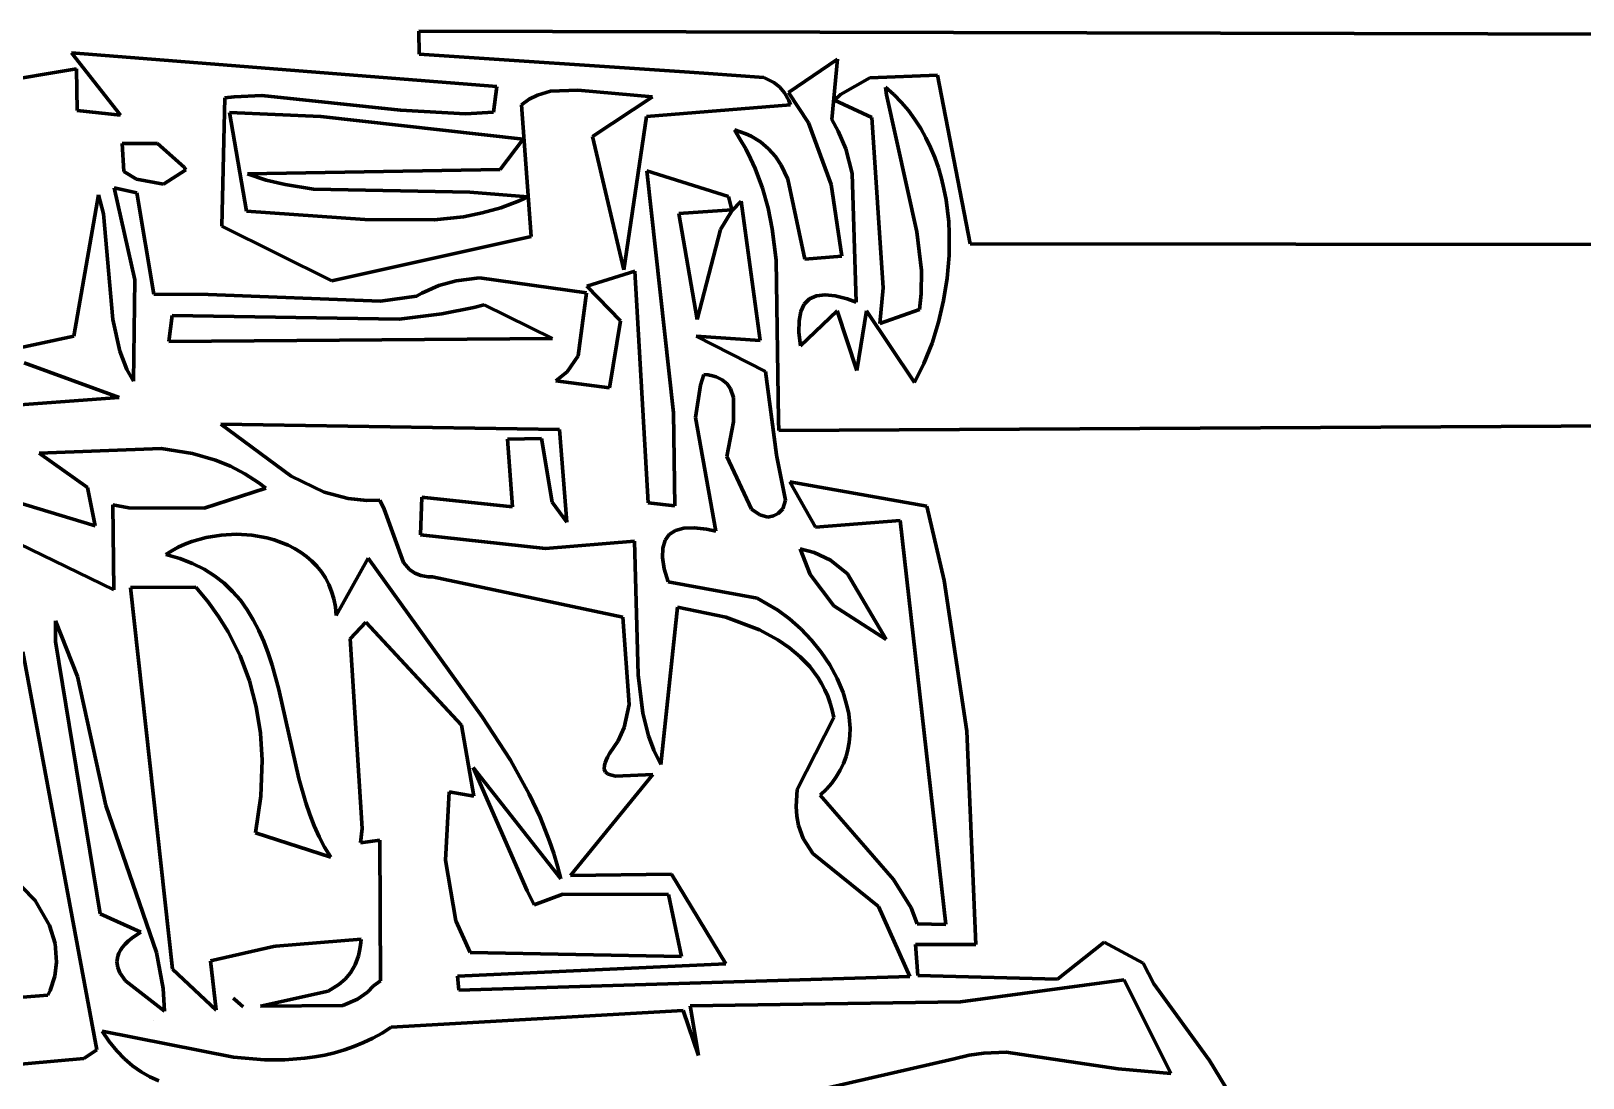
# Model space of a CAD drawing. Header units: millimetres. Extents: x 0 to 10.2, y 0 to 7.
# Drawn here: x 1.367 to 2.41, y 3.095 to 3.798 of the extents above; entities that cross this region are included whole.
import ezdxf

# ---------------------------------------------------------------- set-up
doc = ezdxf.new("R2010")
doc.units = ezdxf.units.MM
doc.layers.add('color#030303ff', color=7, linetype='CONTINUOUS', lineweight=100)
doc.layers.add('color#ffffffff', color=7, linetype='CONTINUOUS', lineweight=100)

msp = doc.modelspace()

# ---------------------------------------------------------------- linework, layer by layer
at = {"layer": 'color#030303ff'}
for p, q in [((2.5418, 3.7962), (1.6278, 3.7985)), ((1.6278, 3.7985), (1.628, 3.7829)), ((1.68, 3.7613), (1.3944, 3.7839)), ((1.3944, 3.7839), (1.4273, 3.7419)), ((1.628, 3.7829), (1.8095, 3.7709)), ((1.876, 3.7573), (1.909, 3.7796)), ((1.909, 3.7796), (1.9052, 3.739)), ((1.3978, 3.7731), (1.2926, 3.7557)), ((1.3982, 3.7452), (1.3978, 3.7731)), ((1.8095, 3.7709), (1.8223, 3.7699)), ((1.8223, 3.7699), (1.8594, 3.7672)), ((1.8594, 3.7672), (1.8661, 3.764)), ((1.9109, 3.7558), (1.9307, 3.7671)), ((1.9307, 3.7671), (1.9761, 3.7688)), ((1.9761, 3.7688), (1.9981, 3.6556)), ((1.4954, 3.6675), (1.4973, 3.7537)), ((1.4973, 3.7537), (1.5036, 3.7543)), ((1.5036, 3.7543), (1.5223, 3.7551)), ((1.5223, 3.7551), (1.6154, 3.7453)), ((1.6778, 3.744), (1.68, 3.7613)), ((1.7074, 3.7555), (1.7018, 3.7527)), ((1.7161, 3.7581), (1.7074, 3.7555)), ((1.7345, 3.7588), (1.7161, 3.7581)), ((1.7848, 3.7543), (1.7345, 3.7588)), ((1.7443, 3.7276), (1.7848, 3.7543)), ((1.8661, 3.764), (1.87, 3.7609)), ((1.87, 3.7609), (1.8734, 3.7569)), ((1.8734, 3.7569), (1.8763, 3.7519)), ((1.8896, 3.7369), (1.876, 3.7573)), ((1.9069, 3.7521), (1.9109, 3.7558)), ((1.9468, 3.7558), (1.9413, 3.7608)), ((1.9413, 3.7608), (1.9418, 3.7556)), ((1.9418, 3.7556), (1.9624, 3.6635)), ((1.9519, 3.7505), (1.9468, 3.7558)), ((1.4273, 3.7419), (1.3982, 3.7452)), ((1.5004, 3.7438), (1.5119, 3.6774)), ((1.5618, 3.741), (1.5004, 3.7438)), ((1.6154, 3.7453), (1.659, 3.7428)), ((1.659, 3.7428), (1.6778, 3.744)), ((1.7018, 3.7527), (1.6966, 3.7489)), ((1.6966, 3.7489), (1.7032, 3.6605)), ((1.8775, 3.7489), (1.7807, 3.741)), ((1.8763, 3.7519), (1.8775, 3.7489)), ((1.9321, 3.7404), (1.9069, 3.7521)), ((1.9566, 3.745), (1.9519, 3.7505)), ((1.961, 3.7391), (1.9566, 3.745)), ((1.6978, 3.7258), (1.5618, 3.741)), ((1.7807, 3.741), (1.7655, 3.638)), ((1.9048, 3.6954), (1.8896, 3.7369)), ((1.9052, 3.739), (1.9095, 3.7313)), ((1.9396, 3.626), (1.9321, 3.7404)), ((1.9649, 3.733), (1.961, 3.7391)), ((1.9684, 3.7267), (1.9649, 3.733)), ((1.4283, 3.723), (1.4521, 3.7229)), ((1.4296, 3.7042), (1.4283, 3.723)), ((1.4521, 3.7229), (1.4701, 3.707)), ((1.6824, 3.7054), (1.6978, 3.7258)), ((1.7655, 3.638), (1.7443, 3.7276)), ((1.8437, 3.7257), (1.8397, 3.732)), ((1.8397, 3.732), (1.8437, 3.7308)), ((1.8437, 3.7308), (1.8475, 3.7294)), ((1.8473, 3.7193), (1.8437, 3.7257)), ((1.8475, 3.7294), (1.851, 3.7278)), ((1.851, 3.7278), (1.8573, 3.724)), ((1.8573, 3.724), (1.8627, 3.7194)), ((1.9095, 3.7313), (1.9145, 3.7193)), ((1.9715, 3.7202), (1.9684, 3.7267)), ((1.8506, 3.7128), (1.8473, 3.7193)), ((1.8536, 3.7062), (1.8506, 3.7128)), ((1.8627, 3.7194), (1.8673, 3.7142)), ((1.8673, 3.7142), (1.8711, 3.7084)), ((1.9145, 3.7193), (1.9189, 3.7028)), ((1.9743, 3.7135), (1.9715, 3.7202)), ((1.9768, 3.7066), (1.9743, 3.7135)), ((1.438, 3.699), (1.4296, 3.7042)), ((1.4711, 3.7053), (1.4561, 3.6957)), ((1.4701, 3.707), (1.4711, 3.7053)), ((1.5125, 3.7025), (1.6824, 3.7054)), ((1.5251, 3.6984), (1.5125, 3.7025)), ((1.7989, 3.542), (1.7809, 3.7046)), ((1.7809, 3.7046), (1.8357, 3.6873)), ((1.8585, 3.6929), (1.8536, 3.7062)), ((1.8711, 3.7084), (1.8757, 3.6989)), ((1.9189, 3.7028), (1.9215, 3.6164)), ((1.9788, 3.6995), (1.9768, 3.7066)), ((1.4369, 3.6313), (1.4231, 3.6932)), ((1.4231, 3.6932), (1.4383, 3.6898)), ((1.4561, 3.6957), (1.438, 3.699)), ((1.5378, 3.6953), (1.5251, 3.6984)), ((1.557, 3.6922), (1.5378, 3.6953)), ((1.6619, 3.6902), (1.557, 3.6922)), ((1.8623, 3.6794), (1.8585, 3.6929)), ((1.8757, 3.6989), (1.887, 3.6453)), ((1.9118, 3.6472), (1.9048, 3.6954)), ((1.9805, 3.6924), (1.9788, 3.6995)), ((1.9819, 3.6851), (1.9805, 3.6924)), ((1.396, 3.5936), (1.4124, 3.6884)), ((1.4124, 3.6884), (1.4158, 3.6756)), ((1.4383, 3.6898), (1.4496, 3.6218)), ((1.701, 3.6872), (1.6619, 3.6902)), ((1.6828, 3.6798), (1.695, 3.6844)), ((1.695, 3.6844), (1.701, 3.6872)), ((1.8357, 3.6873), (1.838, 3.6783)), ((1.8379, 3.6776), (1.8443, 3.6842)), ((1.8443, 3.6842), (1.8571, 3.5905)), ((1.983, 3.6777), (1.9819, 3.6851)), ((1.4158, 3.6756), (1.4221, 3.6048)), ((1.5119, 3.6774), (1.5915, 3.6718)), ((1.5915, 3.6718), (1.6381, 3.6716)), ((1.6381, 3.6716), (1.6576, 3.6737)), ((1.6576, 3.6737), (1.6703, 3.6763)), ((1.6703, 3.6763), (1.6828, 3.6798)), ((1.838, 3.6783), (1.8024, 3.676)), ((1.8024, 3.676), (1.8147, 3.6046)), ((1.8303, 3.6651), (1.8379, 3.6776)), ((1.8651, 3.6656), (1.8623, 3.6794)), ((1.9837, 3.6702), (1.983, 3.6777)), ((1.5692, 3.6306), (1.4954, 3.6675)), ((1.7032, 3.6605), (1.5692, 3.6306)), ((1.8147, 3.6046), (1.8303, 3.6651)), ((1.8678, 3.6445), (1.8651, 3.6656)), ((1.9624, 3.6635), (1.9655, 3.6377)), ((1.9841, 3.6627), (1.9837, 3.6702)), ((1.984, 3.6476), (1.9841, 3.6627)), ((1.9981, 3.6556), (2.485, 3.6551)), ((1.8693, 3.5371), (1.8678, 3.6445)), ((1.887, 3.6453), (1.9118, 3.6472)), ((1.9827, 3.6325), (1.984, 3.6476)), ((1.436, 3.5632), (1.4369, 3.6313)), ((1.6412, 3.6275), (1.6528, 3.6307)), ((1.6528, 3.6307), (1.6685, 3.6327)), ((1.6685, 3.6327), (1.7403, 3.6226)), ((1.7406, 3.6272), (1.7728, 3.6372)), ((1.7728, 3.6372), (1.7818, 3.4815)), ((1.9655, 3.6377), (1.9653, 3.622)), ((1.9803, 3.6175), (1.9827, 3.6325)), ((1.4496, 3.6218), (1.4862, 3.6216)), ((1.4862, 3.6216), (1.6019, 3.6171)), ((1.6019, 3.6171), (1.6261, 3.6204)), ((1.6261, 3.6204), (1.6298, 3.6225)), ((1.6298, 3.6225), (1.6412, 3.6275)), ((1.7403, 3.6226), (1.7348, 3.5804)), ((1.7632, 3.6039), (1.7406, 3.6272)), ((1.8902, 3.6185), (1.8867, 3.615)), ((1.8948, 3.6206), (1.8902, 3.6185)), ((1.9006, 3.6213), (1.8948, 3.6206)), ((1.9075, 3.6206), (1.9006, 3.6213)), ((1.9155, 3.6185), (1.9075, 3.6206)), ((1.9215, 3.6164), (1.9155, 3.6185)), ((1.9374, 3.6021), (1.9396, 3.626)), ((1.9653, 3.622), (1.9641, 3.6114)), ((1.6432, 3.6084), (1.6144, 3.605)), ((1.6646, 3.6127), (1.6432, 3.6084)), ((1.6717, 3.6145), (1.6646, 3.6127)), ((1.7176, 3.5919), (1.6717, 3.6145)), ((1.8844, 3.6101), (1.8832, 3.6038)), ((1.8842, 3.587), (1.9088, 3.6105)), ((1.8867, 3.615), (1.8844, 3.6101)), ((1.9088, 3.6105), (1.922, 3.5704)), ((1.922, 3.5704), (1.9285, 3.6106)), ((1.9285, 3.6106), (1.9608, 3.5623)), ((1.9641, 3.6114), (1.9374, 3.6021)), ((1.9769, 3.6029), (1.9803, 3.6175)), ((1.4221, 3.6048), (1.4267, 3.5834)), ((1.462, 3.6073), (1.4598, 3.5899)), ((1.6144, 3.605), (1.462, 3.6073)), ((1.7559, 3.5589), (1.7632, 3.6039)), ((1.8832, 3.6038), (1.8831, 3.5961)), ((1.9725, 3.5887), (1.9769, 3.6029)), ((1.3447, 3.5825), (1.396, 3.5936)), ((1.4598, 3.5899), (1.7176, 3.5919)), ((1.8571, 3.5905), (1.814, 3.5936)), ((1.814, 3.5936), (1.8607, 3.5698)), ((1.8831, 3.5961), (1.8842, 3.587)), ((1.9671, 3.5751), (1.9725, 3.5887)), ((1.4267, 3.5834), (1.4316, 3.5711)), ((1.7348, 3.5804), (1.7274, 3.5695)), ((1.4264, 3.5524), (1.3626, 3.5756)), ((1.4316, 3.5711), (1.436, 3.5632)), ((1.7274, 3.5695), (1.7197, 3.5635)), ((1.8192, 3.5678), (1.8169, 3.5606)), ((1.8222, 3.5675), (1.8192, 3.5678)), ((1.825, 3.5669), (1.8222, 3.5675)), ((1.8274, 3.5662), (1.825, 3.5669)), ((1.8316, 3.5641), (1.8274, 3.5662)), ((1.8607, 3.5698), (1.8679, 3.5138)), ((1.9608, 3.5623), (1.9671, 3.5751)), ((1.7197, 3.5635), (1.7559, 3.5589)), ((1.8169, 3.5606), (1.8136, 3.5388)), ((1.8348, 3.5614), (1.8316, 3.5641)), ((1.8371, 3.5581), (1.8348, 3.5614)), ((1.8392, 3.5522), (1.8371, 3.5581)), ((1.3259, 3.5449), (1.4264, 3.5524)), ((1.8392, 3.536), (1.8392, 3.5522)), ((1.7997, 3.4795), (1.7989, 3.542)), ((1.8136, 3.5388), (1.8273, 3.4625)), ((1.8346, 3.5126), (1.8392, 3.536)), ((1.8696, 3.5301), (1.8693, 3.5371)), ((1.4947, 3.5343), (1.5419, 3.4994)), ((1.7222, 3.5309), (1.4947, 3.5343)), ((1.6872, 3.5244), (1.7101, 3.5248)), ((1.6907, 3.4788), (1.6872, 3.5244)), ((1.7101, 3.5248), (1.7172, 3.4821)), ((1.7272, 3.4686), (1.7222, 3.5309)), ((2.5262, 3.5337), (1.8696, 3.5301)), ((1.4545, 3.518), (1.3726, 3.515)), ((1.3726, 3.515), (1.4052, 3.4918)), ((1.4757, 3.5147), (1.4545, 3.518)), ((1.4911, 3.5103), (1.4757, 3.5147)), ((1.8679, 3.5138), (1.8682, 3.5125)), ((1.5011, 3.5062), (1.4911, 3.5103)), ((1.5108, 3.5011), (1.5011, 3.5062)), ((1.8511, 3.4772), (1.8346, 3.5126)), ((1.8682, 3.5125), (1.874, 3.4833)), ((1.4103, 3.4662), (1.3196, 3.4934)), ((1.5202, 3.4949), (1.5108, 3.5011)), ((1.5248, 3.4913), (1.5202, 3.4949)), ((1.5419, 3.4994), (1.5642, 3.4887)), ((1.8943, 3.4652), (1.877, 3.4957)), ((1.877, 3.4957), (1.9689, 3.4793)), ((1.4052, 3.4918), (1.4103, 3.4662)), ((1.4834, 3.478), (1.5248, 3.4913)), ((1.5642, 3.4887), (1.5802, 3.4845)), ((1.5802, 3.4845), (1.5928, 3.4832)), ((1.5928, 3.4832), (1.6016, 3.4834)), ((1.6016, 3.4834), (1.6045, 3.4773)), ((1.6289, 3.4601), (1.6298, 3.4853)), ((1.6298, 3.4853), (1.6315, 3.4851)), ((1.6315, 3.4851), (1.6907, 3.4788)), ((1.874, 3.4833), (1.8722, 3.4776)), ((1.4227, 3.4231), (1.422, 3.4803)), ((1.422, 3.4803), (1.4328, 3.4781)), ((1.4328, 3.4781), (1.4834, 3.478)), ((1.6045, 3.4773), (1.6173, 3.4415)), ((1.7172, 3.4821), (1.7272, 3.4686)), ((1.7818, 3.4815), (1.7997, 3.4795)), ((1.8567, 3.4734), (1.8511, 3.4772)), ((1.8621, 3.4719), (1.8567, 3.4734)), ((1.866, 3.4728), (1.8621, 3.4719)), ((1.8691, 3.4744), (1.866, 3.4728)), ((1.8722, 3.4776), (1.8691, 3.4744)), ((1.9689, 3.4793), (1.9806, 3.4294)), ((1.8002, 3.463), (1.796, 3.4603)), ((1.8058, 3.4645), (1.8002, 3.463)), ((1.8127, 3.4648), (1.8058, 3.4645)), ((1.821, 3.4638), (1.8127, 3.4648)), ((1.8273, 3.4625), (1.821, 3.4638)), ((1.951, 3.4696), (1.8943, 3.4652)), ((1.9817, 3.1982), (1.951, 3.4696)), ((1.3588, 3.4542), (1.4227, 3.4231)), ((1.4661, 3.4517), (1.4618, 3.4494)), ((1.4705, 3.4537), (1.4661, 3.4517)), ((1.4752, 3.4555), (1.4705, 3.4537)), ((1.4849, 3.4582), (1.4752, 3.4555)), ((1.495, 3.4599), (1.4849, 3.4582)), ((1.5053, 3.4604), (1.495, 3.4599)), ((1.5155, 3.4598), (1.5053, 3.4604)), ((1.5256, 3.458), (1.5155, 3.4598)), ((1.5305, 3.4567), (1.5256, 3.458)), ((1.5352, 3.455), (1.5305, 3.4567)), ((1.5398, 3.4531), (1.5352, 3.455)), ((1.5442, 3.4509), (1.5398, 3.4531)), ((1.7129, 3.4509), (1.6289, 3.4601)), ((1.7725, 3.4557), (1.7129, 3.4509)), ((1.775, 3.3661), (1.7725, 3.4557)), ((1.7931, 3.4564), (1.7916, 3.4512)), ((1.796, 3.4603), (1.7931, 3.4564)), ((1.4618, 3.4494), (1.4578, 3.4468)), ((1.4578, 3.4468), (1.4672, 3.4442)), ((1.4672, 3.4442), (1.4757, 3.4409)), ((1.4757, 3.4409), (1.4835, 3.437)), ((1.5483, 3.4484), (1.5442, 3.4509)), ((1.5522, 3.4455), (1.5483, 3.4484)), ((1.5559, 3.4424), (1.5522, 3.4455)), ((1.5592, 3.439), (1.5559, 3.4424)), ((1.5937, 3.4443), (1.5722, 3.4059)), ((1.6702, 3.3378), (1.5937, 3.4443)), ((1.6173, 3.4415), (1.6215, 3.4367)), ((1.7916, 3.4512), (1.7914, 3.4448)), ((1.7914, 3.4448), (1.7926, 3.4372)), ((1.884, 3.4506), (1.8934, 3.4483)), ((1.8906, 3.4335), (1.884, 3.4506)), ((1.8934, 3.4483), (1.9043, 3.4431)), ((1.9043, 3.4431), (1.9157, 3.4339)), ((1.4835, 3.437), (1.4905, 3.4325)), ((1.4905, 3.4325), (1.4969, 3.4275)), ((1.5623, 3.4352), (1.5592, 3.439)), ((1.5649, 3.4311), (1.5623, 3.4352)), ((1.5672, 3.4267), (1.5649, 3.4311)), ((1.6215, 3.4367), (1.625, 3.4343)), ((1.625, 3.4343), (1.6291, 3.4327)), ((1.6291, 3.4327), (1.634, 3.4319)), ((1.634, 3.4319), (1.6368, 3.4319)), ((1.6368, 3.4319), (1.7647, 3.4047)), ((1.7926, 3.4372), (1.7952, 3.4284)), ((1.9065, 3.4123), (1.8906, 3.4335)), ((1.9157, 3.4339), (1.9416, 3.3898)), ((1.4779, 3.425), (1.434, 3.4246)), ((1.434, 3.4246), (1.4621, 3.1682)), ((1.486, 3.4153), (1.4779, 3.425)), ((1.4969, 3.4275), (1.5026, 3.422)), ((1.5026, 3.422), (1.5078, 3.4161)), ((1.5691, 3.422), (1.5672, 3.4267)), ((1.5706, 3.417), (1.5691, 3.422)), ((1.7952, 3.4284), (1.855, 3.4175)), ((1.9806, 3.4294), (1.9959, 3.3281)), ((1.4932, 3.4053), (1.486, 3.4153)), ((1.5078, 3.4161), (1.5124, 3.4096)), ((1.5124, 3.4096), (1.5165, 3.4029)), ((1.5716, 3.4116), (1.5706, 3.417)), ((1.5722, 3.4059), (1.5716, 3.4116)), ((1.8014, 3.4115), (1.7903, 3.3058)), ((1.8339, 3.4048), (1.8014, 3.4115)), ((1.855, 3.4175), (1.8688, 3.4094)), ((1.9416, 3.3898), (1.9065, 3.4123)), ((1.3836, 3.4022), (1.3837, 3.3884)), ((1.3983, 3.365), (1.3836, 3.4022)), ((1.4996, 3.3949), (1.4932, 3.4053)), ((1.5165, 3.4029), (1.5202, 3.3957)), ((1.5816, 3.3901), (1.592, 3.4015)), ((1.592, 3.4015), (1.6563, 3.3322)), ((1.7647, 3.4047), (1.769, 3.3461)), ((1.8565, 3.3963), (1.8339, 3.4048)), ((1.8688, 3.4094), (1.8767, 3.4036)), ((1.8767, 3.4036), (1.8844, 3.3969)), ((1.5077, 3.3787), (1.4996, 3.3949)), ((1.5202, 3.3957), (1.5235, 3.3883)), ((1.5897, 3.2627), (1.5816, 3.3901)), ((1.869, 3.3895), (1.8565, 3.3963)), ((1.8768, 3.3842), (1.869, 3.3895)), ((1.8844, 3.3969), (1.8915, 3.3894)), ((1.8915, 3.3894), (1.898, 3.3813)), ((1.4113, 3.114), (1.3616, 3.3814)), ((1.3837, 3.3884), (1.4135, 3.2054)), ((1.5139, 3.3619), (1.5077, 3.3787)), ((1.5235, 3.3883), (1.5265, 3.3805)), ((1.5265, 3.3805), (1.5291, 3.3726)), ((1.8839, 3.3782), (1.8768, 3.3842)), ((1.898, 3.3813), (1.9038, 3.3727)), ((1.5291, 3.3726), (1.5337, 3.3561)), ((1.8903, 3.3715), (1.8839, 3.3782)), ((1.8959, 3.3641), (1.8903, 3.3715)), ((1.9038, 3.3727), (1.9088, 3.3636)), ((1.4173, 3.2782), (1.3983, 3.365)), ((1.5184, 3.3446), (1.5139, 3.3619)), ((1.7781, 3.3402), (1.775, 3.3661)), ((1.8983, 3.3601), (1.8959, 3.3641)), ((1.9005, 3.3559), (1.8983, 3.3601)), ((1.9088, 3.3636), (1.9127, 3.3542)), ((1.5337, 3.3561), (1.5471, 3.2964)), ((1.9024, 3.3516), (1.9005, 3.3559)), ((1.9041, 3.347), (1.9024, 3.3516)), ((1.9055, 3.3423), (1.9041, 3.347)), ((1.9127, 3.3542), (1.9155, 3.3446)), ((1.5213, 3.3269), (1.5184, 3.3446)), ((1.6893, 3.3086), (1.6702, 3.3378)), ((1.769, 3.3461), (1.7656, 3.3306)), ((1.782, 3.3251), (1.7781, 3.3402)), ((1.8818, 3.2889), (1.9065, 3.3373)), ((1.9065, 3.3373), (1.9055, 3.3423)), ((1.9155, 3.3446), (1.9165, 3.3398)), ((1.9165, 3.3398), (1.9171, 3.335)), ((1.5224, 3.3088), (1.5213, 3.3269)), ((1.6563, 3.3322), (1.6646, 3.2844)), ((1.7656, 3.3306), (1.7616, 3.3216)), ((1.9171, 3.335), (1.9174, 3.3301)), ((1.9174, 3.3301), (1.9173, 3.3253)), ((1.9959, 3.3281), (2.002, 3.1849)), ((1.7616, 3.3216), (1.7558, 3.3131)), ((1.7857, 3.3154), (1.782, 3.3251)), ((1.9159, 3.3158), (1.9147, 3.3111)), ((1.9168, 3.3205), (1.9159, 3.3158)), ((1.9173, 3.3253), (1.9168, 3.3205)), ((1.5216, 3.2845), (1.5224, 3.3088)), ((1.7019, 3.2859), (1.6893, 3.3086)), ((1.7524, 3.3053), (1.7523, 3.3027)), ((1.7528, 3.307), (1.7524, 3.3053)), ((1.7535, 3.3088), (1.7528, 3.307)), ((1.7545, 3.3108), (1.7535, 3.3088)), ((1.7558, 3.3131), (1.7545, 3.3108)), ((1.7903, 3.3058), (1.7857, 3.3154)), ((1.913, 3.3065), (1.9108, 3.302)), ((1.9147, 3.3111), (1.913, 3.3065)), ((1.5471, 3.2964), (1.5517, 3.28)), ((1.7005, 3.2209), (1.6642, 3.3038)), ((1.6642, 3.3038), (1.723, 3.229)), ((1.785, 3.2991), (1.7296, 3.2312)), ((1.7523, 3.3027), (1.7532, 3.3007)), ((1.7532, 3.3007), (1.7548, 3.2993)), ((1.7548, 3.2993), (1.7598, 3.298)), ((1.7598, 3.298), (1.785, 3.2991)), ((1.9082, 3.2976), (1.9051, 3.2933)), ((1.9108, 3.302), (1.9082, 3.2976)), ((1.518, 3.2599), (1.5216, 3.2845)), ((1.648, 3.2874), (1.6457, 3.2416)), ((1.6646, 3.2844), (1.648, 3.2874)), ((1.7093, 3.2703), (1.7019, 3.2859)), ((1.8813, 3.2776), (1.8818, 3.2889)), ((1.9015, 3.2892), (1.8974, 3.2852)), ((1.8974, 3.2852), (1.9467, 3.2285)), ((1.9051, 3.2933), (1.9015, 3.2892)), ((1.4515, 3.1796), (1.4173, 3.2782)), ((1.5517, 3.28), (1.5544, 3.2721)), ((1.8816, 3.271), (1.8813, 3.2776)), ((1.5544, 3.2721), (1.5573, 3.2645)), ((1.5573, 3.2645), (1.5607, 3.2572)), ((1.7156, 3.2542), (1.7093, 3.2703)), ((1.8828, 3.2647), (1.8816, 3.271)), ((1.886, 3.2561), (1.8828, 3.2647)), ((1.5685, 3.2435), (1.518, 3.2599)), ((1.5607, 3.2572), (1.5644, 3.2502)), ((1.5885, 3.2532), (1.5897, 3.2627)), ((1.6014, 3.255), (1.5885, 3.2532)), ((1.602, 3.1605), (1.6014, 3.255)), ((1.7184, 3.2459), (1.7156, 3.2542)), ((1.8925, 3.2459), (1.886, 3.2561)), ((1.5644, 3.2502), (1.5685, 3.2435)), ((1.7208, 3.2375), (1.7184, 3.2459)), ((1.9365, 3.2105), (1.8925, 3.2459)), ((1.3517, 3.233), (1.37, 3.2145)), ((1.6457, 3.2416), (1.6526, 3.2008)), ((1.723, 3.229), (1.7208, 3.2375)), ((1.7296, 3.2312), (1.7974, 3.232)), ((1.7974, 3.232), (1.8339, 3.1719)), ((1.9467, 3.2285), (1.9584, 3.2095)), ((1.37, 3.2145), (1.3796, 3.1976)), ((1.7053, 3.2116), (1.7005, 3.2209)), ((1.7244, 3.2186), (1.7053, 3.2116)), ((1.7954, 3.2184), (1.7244, 3.2186)), ((1.8042, 3.1767), (1.7954, 3.2184)), ((1.4135, 3.2054), (1.4409, 3.1932)), ((1.9575, 3.1634), (1.9365, 3.2105)), ((1.9584, 3.2095), (1.9626, 3.1987)), ((1.3796, 3.1976), (1.3833, 3.1855)), ((1.4377, 3.1911), (1.4348, 3.1891)), ((1.4409, 3.1932), (1.4377, 3.1911)), ((1.6526, 3.2008), (1.6621, 3.1795)), ((1.9626, 3.1987), (1.9817, 3.1982)), ((1.3833, 3.1855), (1.3843, 3.173)), ((1.4272, 3.181), (1.4261, 3.179)), ((1.4286, 3.183), (1.4272, 3.181)), ((1.4303, 3.185), (1.4286, 3.183)), ((1.4324, 3.187), (1.4303, 3.185)), ((1.4348, 3.1891), (1.4324, 3.187)), ((1.4878, 3.1739), (1.53, 3.1836)), ((1.53, 3.1836), (1.5316, 3.1838)), ((1.5316, 3.1838), (1.5889, 3.1884)), ((1.5879, 3.1807), (1.5871, 3.1773)), ((1.5885, 3.1844), (1.5879, 3.1807)), ((1.5889, 3.1884), (1.5885, 3.1844)), ((2.002, 3.1849), (1.9613, 3.1848)), ((1.9613, 3.1848), (1.9629, 3.164)), ((2.0568, 3.1615), (2.0881, 3.1864)), ((2.0881, 3.1864), (2.1143, 3.1723)), ((1.3843, 3.173), (1.3831, 3.1635)), ((1.4254, 3.1771), (1.4248, 3.1733)), ((1.4248, 3.1733), (1.4254, 3.1695)), ((1.4261, 3.179), (1.4254, 3.1771)), ((1.456, 3.1552), (1.4515, 3.1796)), ((1.4915, 3.1408), (1.4878, 3.1739)), ((1.5849, 3.1712), (1.5819, 3.1659)), ((1.5871, 3.1773), (1.5849, 3.1712)), ((1.8339, 3.1719), (1.6537, 3.1637)), ((1.6621, 3.1795), (1.8042, 3.1767)), ((2.1143, 3.1723), (2.1216, 3.1584)), ((1.3831, 3.1635), (1.38, 3.154)), ((1.4254, 3.1695), (1.4268, 3.1658)), ((1.4268, 3.1658), (1.4306, 3.1604)), ((1.4306, 3.1604), (1.4569, 3.14)), ((1.4621, 3.1682), (1.4915, 3.1408)), ((1.5782, 3.1616), (1.574, 3.1579)), ((1.5819, 3.1659), (1.5782, 3.1616)), ((1.5973, 3.1571), (1.602, 3.1605)), ((1.6537, 3.1637), (1.6545, 3.1541)), ((1.6545, 3.1541), (1.9575, 3.1634)), ((1.9629, 3.164), (2.0568, 3.1615)), ((2.1017, 3.1611), (1.9916, 3.1463)), ((2.1329, 3.0983), (2.1017, 3.1611)), ((1.3785, 3.1509), (1.2201, 3.1381)), ((1.38, 3.154), (1.3785, 3.1509)), ((1.4569, 3.14), (1.456, 3.1552)), ((1.5667, 3.1536), (1.5214, 3.1435)), ((1.574, 3.1579), (1.5667, 3.1536)), ((1.5865, 3.1481), (1.5932, 3.1529)), ((1.5932, 3.1529), (1.5973, 3.1571)), ((2.1216, 3.1584), (2.1589, 3.1069)), ((1.5029, 3.1488), (1.5038, 3.1481)), ((1.5096, 3.1431), (1.5029, 3.1488)), ((1.5038, 3.1481), (1.5096, 3.1431)), ((1.5214, 3.1435), (1.5766, 3.144)), ((1.5766, 3.144), (1.5865, 3.1481)), ((1.8052, 3.1406), (1.6091, 3.1293)), ((1.8155, 3.1104), (1.8052, 3.1406)), ((1.9916, 3.1463), (1.8099, 3.1436)), ((1.8099, 3.1436), (1.8155, 3.1104)), ((1.4495, 3.1338), (1.4495, 3.1338)), ((1.6091, 3.1293), (1.603, 3.1254)), ((1.5032, 3.1091), (1.415, 3.1267)), ((1.415, 3.1267), (1.4197, 3.1197)), ((1.4197, 3.1197), (1.4247, 3.1135)), ((1.5905, 3.119), (1.5841, 3.1163)), ((1.5968, 3.122), (1.5905, 3.119)), ((1.603, 3.1254), (1.5968, 3.122)), ((1.3451, 3.1032), (1.4026, 3.1082)), ((1.4026, 3.1082), (1.4113, 3.114)), ((1.4247, 3.1135), (1.4299, 3.1081)), ((1.4299, 3.1081), (1.4354, 3.1034)), ((1.5239, 3.1075), (1.5032, 3.1091)), ((1.5376, 3.1075), (1.5239, 3.1075)), ((1.5512, 3.1085), (1.5376, 3.1075)), ((1.5579, 3.1094), (1.5512, 3.1085)), ((1.5645, 3.1106), (1.5579, 3.1094)), ((1.5711, 3.1122), (1.5645, 3.1106)), ((1.5777, 3.1141), (1.5711, 3.1122)), ((1.5841, 3.1163), (1.5777, 3.1141)), ((1.8449, 3.0754), (1.9873, 3.1081)), ((1.9873, 3.1081), (1.9974, 3.1105)), ((1.9974, 3.1105), (2.0074, 3.1119)), ((2.0074, 3.1119), (2.0224, 3.1125)), ((2.0224, 3.1125), (2.0976, 3.1014)), ((1.4354, 3.1034), (1.4411, 3.0994)), ((1.4411, 3.0994), (1.447, 3.096)), ((2.0976, 3.1014), (2.1329, 3.0983)), ((2.1589, 3.1069), (2.1697, 3.0893)), ((1.447, 3.096), (1.4531, 3.0933))]:
    msp.add_line(p, q, dxfattribs=at)
at = {"layer": 'color#ffffffff'}
for p, q in [((1.628, 3.7829), (1.6278, 3.7985)), ((1.6278, 3.7985), (2.5418, 3.7962)), ((1.4273, 3.7419), (1.3944, 3.7839)), ((1.3944, 3.7839), (1.68, 3.7613)), ((1.8095, 3.7709), (1.628, 3.7829)), ((1.909, 3.7796), (1.876, 3.7573)), ((1.9052, 3.739), (1.909, 3.7796)), ((1.2926, 3.7557), (1.3978, 3.7731)), ((1.3978, 3.7731), (1.3982, 3.7452)), ((1.8223, 3.7699), (1.8095, 3.7709)), ((1.8594, 3.7672), (1.8223, 3.7699)), ((1.8661, 3.764), (1.8594, 3.7672)), ((1.9307, 3.7671), (1.9109, 3.7558)), ((1.9761, 3.7688), (1.9307, 3.7671)), ((1.9981, 3.6556), (1.9761, 3.7688)), ((1.4973, 3.7537), (1.4954, 3.6675)), ((1.5036, 3.7543), (1.4973, 3.7537)), ((1.5223, 3.7551), (1.5036, 3.7543)), ((1.6154, 3.7453), (1.5223, 3.7551)), ((1.68, 3.7613), (1.6778, 3.744)), ((1.7018, 3.7527), (1.7074, 3.7555)), ((1.7074, 3.7555), (1.7161, 3.7581)), ((1.7161, 3.7581), (1.7345, 3.7588)), ((1.7345, 3.7588), (1.7848, 3.7543)), ((1.7848, 3.7543), (1.7443, 3.7276)), ((1.87, 3.7609), (1.8661, 3.764)), ((1.8734, 3.7569), (1.87, 3.7609)), ((1.8763, 3.7519), (1.8734, 3.7569)), ((1.876, 3.7573), (1.8896, 3.7369)), ((1.9109, 3.7558), (1.9069, 3.7521)), ((1.9418, 3.7556), (1.9413, 3.7608)), ((1.9413, 3.7608), (1.9468, 3.7558)), ((1.9624, 3.6635), (1.9418, 3.7556)), ((1.9468, 3.7558), (1.9519, 3.7505)), ((1.3982, 3.7452), (1.4273, 3.7419)), ((1.5004, 3.7438), (1.5618, 3.741)), ((1.5119, 3.6774), (1.5004, 3.7438)), ((1.659, 3.7428), (1.6154, 3.7453)), ((1.6778, 3.744), (1.659, 3.7428)), ((1.6966, 3.7489), (1.7018, 3.7527)), ((1.7032, 3.6605), (1.6966, 3.7489)), ((1.7807, 3.741), (1.8775, 3.7489)), ((1.8775, 3.7489), (1.8763, 3.7519)), ((1.9069, 3.7521), (1.9321, 3.7404)), ((1.9519, 3.7505), (1.9566, 3.745)), ((1.9566, 3.745), (1.961, 3.7391)), ((1.5618, 3.741), (1.6978, 3.7258)), ((1.7655, 3.638), (1.7807, 3.741)), ((1.8896, 3.7369), (1.9048, 3.6954)), ((1.9095, 3.7313), (1.9052, 3.739)), ((1.9321, 3.7404), (1.9396, 3.626)), ((1.961, 3.7391), (1.9649, 3.733)), ((1.9649, 3.733), (1.9684, 3.7267)), ((1.4283, 3.723), (1.4296, 3.7042)), ((1.4521, 3.7229), (1.4283, 3.723)), ((1.4701, 3.707), (1.4521, 3.7229)), ((1.6978, 3.7258), (1.6824, 3.7054)), ((1.7443, 3.7276), (1.7655, 3.638)), ((1.8437, 3.7308), (1.8397, 3.732)), ((1.8397, 3.732), (1.8437, 3.7257)), ((1.8475, 3.7294), (1.8437, 3.7308)), ((1.8437, 3.7257), (1.8473, 3.7193)), ((1.851, 3.7278), (1.8475, 3.7294)), ((1.8573, 3.724), (1.851, 3.7278)), ((1.8627, 3.7194), (1.8573, 3.724)), ((1.9145, 3.7193), (1.9095, 3.7313)), ((1.9684, 3.7267), (1.9715, 3.7202)), ((1.8473, 3.7193), (1.8506, 3.7128)), ((1.8506, 3.7128), (1.8536, 3.7062)), ((1.8673, 3.7142), (1.8627, 3.7194)), ((1.8711, 3.7084), (1.8673, 3.7142)), ((1.9189, 3.7028), (1.9145, 3.7193)), ((1.9715, 3.7202), (1.9743, 3.7135)), ((1.9743, 3.7135), (1.9768, 3.7066)), ((1.4296, 3.7042), (1.438, 3.699)), ((1.4561, 3.6957), (1.4711, 3.7053)), ((1.4711, 3.7053), (1.4701, 3.707)), ((1.6824, 3.7054), (1.5125, 3.7025)), ((1.5125, 3.7025), (1.5251, 3.6984)), ((1.8357, 3.6873), (1.7809, 3.7046)), ((1.7809, 3.7046), (1.7989, 3.542)), ((1.8536, 3.7062), (1.8585, 3.6929)), ((1.8757, 3.6989), (1.8711, 3.7084)), ((1.9215, 3.6164), (1.9189, 3.7028)), ((1.9768, 3.7066), (1.9788, 3.6995)), ((1.4383, 3.6898), (1.4231, 3.6932)), ((1.4231, 3.6932), (1.4369, 3.6313)), ((1.438, 3.699), (1.4561, 3.6957)), ((1.5251, 3.6984), (1.5378, 3.6953)), ((1.5378, 3.6953), (1.557, 3.6922)), ((1.557, 3.6922), (1.6619, 3.6902)), ((1.8585, 3.6929), (1.8623, 3.6794)), ((1.887, 3.6453), (1.8757, 3.6989)), ((1.9048, 3.6954), (1.9118, 3.6472)), ((1.9788, 3.6995), (1.9805, 3.6924)), ((1.9805, 3.6924), (1.9819, 3.6851)), ((1.4124, 3.6884), (1.396, 3.5936)), ((1.4158, 3.6756), (1.4124, 3.6884)), ((1.4496, 3.6218), (1.4383, 3.6898)), ((1.6619, 3.6902), (1.701, 3.6872)), ((1.695, 3.6844), (1.6828, 3.6798)), ((1.701, 3.6872), (1.695, 3.6844)), ((1.838, 3.6783), (1.8357, 3.6873)), ((1.8443, 3.6842), (1.8379, 3.6776)), ((1.8571, 3.5905), (1.8443, 3.6842)), ((1.9819, 3.6851), (1.983, 3.6777)), ((1.4221, 3.6048), (1.4158, 3.6756)), ((1.5915, 3.6718), (1.5119, 3.6774)), ((1.6381, 3.6716), (1.5915, 3.6718)), ((1.6576, 3.6737), (1.6381, 3.6716)), ((1.6703, 3.6763), (1.6576, 3.6737)), ((1.6828, 3.6798), (1.6703, 3.6763)), ((1.8024, 3.676), (1.838, 3.6783)), ((1.8147, 3.6046), (1.8024, 3.676)), ((1.8379, 3.6776), (1.8303, 3.6651)), ((1.8623, 3.6794), (1.8651, 3.6656)), ((1.983, 3.6777), (1.9837, 3.6702)), ((1.4954, 3.6675), (1.5692, 3.6306)), ((1.5692, 3.6306), (1.7032, 3.6605)), ((1.8303, 3.6651), (1.8147, 3.6046)), ((1.8651, 3.6656), (1.8678, 3.6445)), ((1.9655, 3.6377), (1.9624, 3.6635)), ((1.9837, 3.6702), (1.9841, 3.6627)), ((1.9841, 3.6627), (1.984, 3.6476)), ((2.485, 3.6551), (1.9981, 3.6556)), ((1.8678, 3.6445), (1.8693, 3.5371)), ((1.9118, 3.6472), (1.887, 3.6453)), ((1.984, 3.6476), (1.9827, 3.6325)), ((1.4369, 3.6313), (1.436, 3.5632)), ((1.6528, 3.6307), (1.6412, 3.6275)), ((1.6685, 3.6327), (1.6528, 3.6307)), ((1.7403, 3.6226), (1.6685, 3.6327)), ((1.7728, 3.6372), (1.7406, 3.6272)), ((1.7818, 3.4815), (1.7728, 3.6372)), ((1.9653, 3.622), (1.9655, 3.6377)), ((1.9827, 3.6325), (1.9803, 3.6175)), ((1.4862, 3.6216), (1.4496, 3.6218)), ((1.6019, 3.6171), (1.4862, 3.6216)), ((1.6261, 3.6204), (1.6019, 3.6171)), ((1.6298, 3.6225), (1.6261, 3.6204)), ((1.6412, 3.6275), (1.6298, 3.6225)), ((1.7348, 3.5804), (1.7403, 3.6226)), ((1.7406, 3.6272), (1.7632, 3.6039)), ((1.8867, 3.615), (1.8902, 3.6185)), ((1.8902, 3.6185), (1.8948, 3.6206)), ((1.8948, 3.6206), (1.9006, 3.6213)), ((1.9006, 3.6213), (1.9075, 3.6206)), ((1.9075, 3.6206), (1.9155, 3.6185)), ((1.9155, 3.6185), (1.9215, 3.6164)), ((1.9396, 3.626), (1.9374, 3.6021)), ((1.9641, 3.6114), (1.9653, 3.622)), ((1.6144, 3.605), (1.6432, 3.6084)), ((1.6432, 3.6084), (1.6646, 3.6127)), ((1.6646, 3.6127), (1.6717, 3.6145)), ((1.6717, 3.6145), (1.7176, 3.5919)), ((1.8832, 3.6038), (1.8844, 3.6101)), ((1.9088, 3.6105), (1.8842, 3.587)), ((1.8844, 3.6101), (1.8867, 3.615)), ((1.922, 3.5704), (1.9088, 3.6105)), ((1.9285, 3.6106), (1.922, 3.5704)), ((1.9608, 3.5623), (1.9285, 3.6106)), ((1.9374, 3.6021), (1.9641, 3.6114)), ((1.9803, 3.6175), (1.9769, 3.6029)), ((1.4267, 3.5834), (1.4221, 3.6048)), ((1.4598, 3.5899), (1.462, 3.6073)), ((1.462, 3.6073), (1.6144, 3.605)), ((1.7632, 3.6039), (1.7559, 3.5589)), ((1.8831, 3.5961), (1.8832, 3.6038)), ((1.9769, 3.6029), (1.9725, 3.5887)), ((1.396, 3.5936), (1.3447, 3.5825)), ((1.7176, 3.5919), (1.4598, 3.5899)), ((1.8607, 3.5698), (1.814, 3.5936)), ((1.814, 3.5936), (1.8571, 3.5905)), ((1.8842, 3.587), (1.8831, 3.5961)), ((1.9725, 3.5887), (1.9671, 3.5751)), ((1.4316, 3.5711), (1.4267, 3.5834)), ((1.7274, 3.5695), (1.7348, 3.5804)), ((1.3626, 3.5756), (1.4264, 3.5524)), ((1.436, 3.5632), (1.4316, 3.5711)), ((1.7197, 3.5635), (1.7274, 3.5695)), ((1.8169, 3.5606), (1.8192, 3.5678)), ((1.8192, 3.5678), (1.8222, 3.5675)), ((1.8222, 3.5675), (1.825, 3.5669)), ((1.825, 3.5669), (1.8274, 3.5662)), ((1.8274, 3.5662), (1.8316, 3.5641)), ((1.8679, 3.5138), (1.8607, 3.5698)), ((1.9671, 3.5751), (1.9608, 3.5623)), ((1.7559, 3.5589), (1.7197, 3.5635)), ((1.8136, 3.5388), (1.8169, 3.5606)), ((1.8316, 3.5641), (1.8348, 3.5614)), ((1.8348, 3.5614), (1.8371, 3.5581)), ((1.8371, 3.5581), (1.8392, 3.5522)), ((1.4264, 3.5524), (1.3259, 3.5449)), ((1.8392, 3.5522), (1.8392, 3.536)), ((1.7989, 3.542), (1.7997, 3.4795)), ((1.8273, 3.4625), (1.8136, 3.5388)), ((1.8392, 3.536), (1.8346, 3.5126)), ((1.8693, 3.5371), (1.8696, 3.5301)), ((1.4947, 3.5343), (1.7222, 3.5309)), ((1.5419, 3.4994), (1.4947, 3.5343)), ((1.7101, 3.5248), (1.6872, 3.5244)), ((1.6872, 3.5244), (1.6907, 3.4788)), ((1.7172, 3.4821), (1.7101, 3.5248)), ((1.7222, 3.5309), (1.7272, 3.4686)), ((1.8696, 3.5301), (2.5262, 3.5337)), ((1.3726, 3.515), (1.4545, 3.518)), ((1.4052, 3.4918), (1.3726, 3.515)), ((1.4545, 3.518), (1.4757, 3.5147)), ((1.4757, 3.5147), (1.4911, 3.5103)), ((1.8682, 3.5125), (1.8679, 3.5138)), ((1.4911, 3.5103), (1.5011, 3.5062)), ((1.5011, 3.5062), (1.5108, 3.5011)), ((1.8346, 3.5126), (1.8511, 3.4772)), ((1.874, 3.4833), (1.8682, 3.5125)), ((1.3196, 3.4934), (1.4103, 3.4662)), ((1.5108, 3.5011), (1.5202, 3.4949)), ((1.5202, 3.4949), (1.5248, 3.4913)), ((1.5642, 3.4887), (1.5419, 3.4994)), ((1.9689, 3.4793), (1.877, 3.4957)), ((1.877, 3.4957), (1.8943, 3.4652)), ((1.4103, 3.4662), (1.4052, 3.4918)), ((1.5248, 3.4913), (1.4834, 3.478)), ((1.5802, 3.4845), (1.5642, 3.4887)), ((1.5928, 3.4832), (1.5802, 3.4845)), ((1.6016, 3.4834), (1.5928, 3.4832)), ((1.6045, 3.4773), (1.6016, 3.4834)), ((1.6298, 3.4853), (1.6289, 3.4601)), ((1.6315, 3.4851), (1.6298, 3.4853)), ((1.6907, 3.4788), (1.6315, 3.4851)), ((1.8722, 3.4776), (1.874, 3.4833)), ((1.4328, 3.4781), (1.422, 3.4803)), ((1.422, 3.4803), (1.4227, 3.4231)), ((1.4834, 3.478), (1.4328, 3.4781)), ((1.6173, 3.4415), (1.6045, 3.4773)), ((1.7272, 3.4686), (1.7172, 3.4821)), ((1.7997, 3.4795), (1.7818, 3.4815)), ((1.8511, 3.4772), (1.8567, 3.4734)), ((1.8567, 3.4734), (1.8621, 3.4719)), ((1.8621, 3.4719), (1.866, 3.4728)), ((1.866, 3.4728), (1.8691, 3.4744)), ((1.8691, 3.4744), (1.8722, 3.4776)), ((1.9806, 3.4294), (1.9689, 3.4793)), ((1.796, 3.4603), (1.8002, 3.463)), ((1.8002, 3.463), (1.8058, 3.4645)), ((1.8058, 3.4645), (1.8127, 3.4648)), ((1.8127, 3.4648), (1.821, 3.4638)), ((1.821, 3.4638), (1.8273, 3.4625)), ((1.8943, 3.4652), (1.951, 3.4696)), ((1.951, 3.4696), (1.9817, 3.1982)), ((1.4227, 3.4231), (1.3588, 3.4542)), ((1.4618, 3.4494), (1.4661, 3.4517)), ((1.4661, 3.4517), (1.4705, 3.4537)), ((1.4705, 3.4537), (1.4752, 3.4555)), ((1.4752, 3.4555), (1.4849, 3.4582)), ((1.4849, 3.4582), (1.495, 3.4599)), ((1.495, 3.4599), (1.5053, 3.4604)), ((1.5053, 3.4604), (1.5155, 3.4598)), ((1.5155, 3.4598), (1.5256, 3.458)), ((1.5256, 3.458), (1.5305, 3.4567)), ((1.5305, 3.4567), (1.5352, 3.455)), ((1.5352, 3.455), (1.5398, 3.4531)), ((1.5398, 3.4531), (1.5442, 3.4509)), ((1.6289, 3.4601), (1.7129, 3.4509)), ((1.7129, 3.4509), (1.7725, 3.4557)), ((1.7725, 3.4557), (1.775, 3.3661)), ((1.7916, 3.4512), (1.7931, 3.4564)), ((1.7931, 3.4564), (1.796, 3.4603)), ((1.4578, 3.4468), (1.4618, 3.4494)), ((1.4672, 3.4442), (1.4578, 3.4468)), ((1.4757, 3.4409), (1.4672, 3.4442)), ((1.4835, 3.437), (1.4757, 3.4409)), ((1.5442, 3.4509), (1.5483, 3.4484)), ((1.5483, 3.4484), (1.5522, 3.4455)), ((1.5522, 3.4455), (1.5559, 3.4424)), ((1.5559, 3.4424), (1.5592, 3.439)), ((1.5722, 3.4059), (1.5937, 3.4443)), ((1.5937, 3.4443), (1.6702, 3.3378)), ((1.6215, 3.4367), (1.6173, 3.4415)), ((1.7914, 3.4448), (1.7916, 3.4512)), ((1.7926, 3.4372), (1.7914, 3.4448)), ((1.884, 3.4506), (1.8906, 3.4335)), ((1.8934, 3.4483), (1.884, 3.4506)), ((1.9043, 3.4431), (1.8934, 3.4483)), ((1.9157, 3.4339), (1.9043, 3.4431)), ((1.4905, 3.4325), (1.4835, 3.437)), ((1.4969, 3.4275), (1.4905, 3.4325)), ((1.5592, 3.439), (1.5623, 3.4352)), ((1.5623, 3.4352), (1.5649, 3.4311)), ((1.5649, 3.4311), (1.5672, 3.4267)), ((1.625, 3.4343), (1.6215, 3.4367)), ((1.6291, 3.4327), (1.625, 3.4343)), ((1.634, 3.4319), (1.6291, 3.4327)), ((1.6368, 3.4319), (1.634, 3.4319)), ((1.7647, 3.4047), (1.6368, 3.4319)), ((1.7952, 3.4284), (1.7926, 3.4372)), ((1.8906, 3.4335), (1.9065, 3.4123)), ((1.9416, 3.3898), (1.9157, 3.4339)), ((1.434, 3.4246), (1.4779, 3.425)), ((1.4621, 3.1682), (1.434, 3.4246)), ((1.4779, 3.425), (1.486, 3.4153)), ((1.5026, 3.422), (1.4969, 3.4275)), ((1.5078, 3.4161), (1.5026, 3.422)), ((1.5672, 3.4267), (1.5691, 3.422)), ((1.5691, 3.422), (1.5706, 3.417)), ((1.855, 3.4175), (1.7952, 3.4284)), ((1.9959, 3.3281), (1.9806, 3.4294)), ((1.486, 3.4153), (1.4932, 3.4053)), ((1.5124, 3.4096), (1.5078, 3.4161)), ((1.5165, 3.4029), (1.5124, 3.4096)), ((1.5706, 3.417), (1.5716, 3.4116)), ((1.5716, 3.4116), (1.5722, 3.4059)), ((1.7903, 3.3058), (1.8014, 3.4115)), ((1.8014, 3.4115), (1.8339, 3.4048)), ((1.8688, 3.4094), (1.855, 3.4175)), ((1.9065, 3.4123), (1.9416, 3.3898)), ((1.3836, 3.4022), (1.3983, 3.365)), ((1.3837, 3.3884), (1.3836, 3.4022)), ((1.4932, 3.4053), (1.4996, 3.3949)), ((1.5202, 3.3957), (1.5165, 3.4029)), ((1.592, 3.4015), (1.5816, 3.3901)), ((1.6563, 3.3322), (1.592, 3.4015)), ((1.769, 3.3461), (1.7647, 3.4047)), ((1.8339, 3.4048), (1.8565, 3.3963)), ((1.8767, 3.4036), (1.8688, 3.4094)), ((1.8844, 3.3969), (1.8767, 3.4036)), ((1.4996, 3.3949), (1.5077, 3.3787)), ((1.5235, 3.3883), (1.5202, 3.3957)), ((1.5816, 3.3901), (1.5897, 3.2627)), ((1.8565, 3.3963), (1.869, 3.3895)), ((1.869, 3.3895), (1.8768, 3.3842)), ((1.8915, 3.3894), (1.8844, 3.3969)), ((1.898, 3.3813), (1.8915, 3.3894)), ((1.3616, 3.3814), (1.4113, 3.114)), ((1.4135, 3.2054), (1.3837, 3.3884)), ((1.5077, 3.3787), (1.5139, 3.3619)), ((1.5265, 3.3805), (1.5235, 3.3883)), ((1.5291, 3.3726), (1.5265, 3.3805)), ((1.8768, 3.3842), (1.8839, 3.3782)), ((1.9038, 3.3727), (1.898, 3.3813)), ((1.5337, 3.3561), (1.5291, 3.3726)), ((1.8839, 3.3782), (1.8903, 3.3715)), ((1.8903, 3.3715), (1.8959, 3.3641)), ((1.9088, 3.3636), (1.9038, 3.3727)), ((1.3983, 3.365), (1.4173, 3.2782)), ((1.5139, 3.3619), (1.5184, 3.3446)), ((1.775, 3.3661), (1.7781, 3.3402)), ((1.8959, 3.3641), (1.8983, 3.3601)), ((1.8983, 3.3601), (1.9005, 3.3559)), ((1.9127, 3.3542), (1.9088, 3.3636)), ((1.5471, 3.2964), (1.5337, 3.3561)), ((1.9005, 3.3559), (1.9024, 3.3516)), ((1.9024, 3.3516), (1.9041, 3.347)), ((1.9041, 3.347), (1.9055, 3.3423)), ((1.9155, 3.3446), (1.9127, 3.3542)), ((1.5184, 3.3446), (1.5213, 3.3269)), ((1.6702, 3.3378), (1.6893, 3.3086)), ((1.7656, 3.3306), (1.769, 3.3461)), ((1.7781, 3.3402), (1.782, 3.3251)), ((1.9065, 3.3373), (1.8818, 3.2889)), ((1.9055, 3.3423), (1.9065, 3.3373)), ((1.9165, 3.3398), (1.9155, 3.3446)), ((1.9171, 3.335), (1.9165, 3.3398)), ((1.5213, 3.3269), (1.5224, 3.3088)), ((1.6646, 3.2844), (1.6563, 3.3322)), ((1.7616, 3.3216), (1.7656, 3.3306)), ((1.9174, 3.3301), (1.9171, 3.335)), ((1.9173, 3.3253), (1.9174, 3.3301)), ((2.002, 3.1849), (1.9959, 3.3281)), ((1.7558, 3.3131), (1.7616, 3.3216)), ((1.782, 3.3251), (1.7857, 3.3154)), ((1.9147, 3.3111), (1.9159, 3.3158)), ((1.9159, 3.3158), (1.9168, 3.3205)), ((1.9168, 3.3205), (1.9173, 3.3253)), ((1.5224, 3.3088), (1.5216, 3.2845)), ((1.6893, 3.3086), (1.7019, 3.2859)), ((1.7523, 3.3027), (1.7524, 3.3053)), ((1.7524, 3.3053), (1.7528, 3.307)), ((1.7528, 3.307), (1.7535, 3.3088)), ((1.7535, 3.3088), (1.7545, 3.3108)), ((1.7545, 3.3108), (1.7558, 3.3131)), ((1.7857, 3.3154), (1.7903, 3.3058)), ((1.9108, 3.302), (1.913, 3.3065)), ((1.913, 3.3065), (1.9147, 3.3111)), ((1.5517, 3.28), (1.5471, 3.2964)), ((1.723, 3.229), (1.6642, 3.3038)), ((1.6642, 3.3038), (1.7005, 3.2209)), ((1.7296, 3.2312), (1.785, 3.2991)), ((1.7532, 3.3007), (1.7523, 3.3027)), ((1.7548, 3.2993), (1.7532, 3.3007)), ((1.7598, 3.298), (1.7548, 3.2993)), ((1.785, 3.2991), (1.7598, 3.298)), ((1.9051, 3.2933), (1.9082, 3.2976)), ((1.9082, 3.2976), (1.9108, 3.302)), ((1.5216, 3.2845), (1.518, 3.2599)), ((1.6457, 3.2416), (1.648, 3.2874)), ((1.648, 3.2874), (1.6646, 3.2844)), ((1.7019, 3.2859), (1.7093, 3.2703)), ((1.8818, 3.2889), (1.8813, 3.2776)), ((1.8974, 3.2852), (1.9015, 3.2892)), ((1.9467, 3.2285), (1.8974, 3.2852)), ((1.9015, 3.2892), (1.9051, 3.2933)), ((1.4173, 3.2782), (1.4515, 3.1796)), ((1.5544, 3.2721), (1.5517, 3.28)), ((1.8813, 3.2776), (1.8816, 3.271)), ((1.5573, 3.2645), (1.5544, 3.2721)), ((1.5607, 3.2572), (1.5573, 3.2645)), ((1.7093, 3.2703), (1.7156, 3.2542)), ((1.8816, 3.271), (1.8828, 3.2647)), ((1.8828, 3.2647), (1.886, 3.2561)), ((1.518, 3.2599), (1.5685, 3.2435)), ((1.5644, 3.2502), (1.5607, 3.2572)), ((1.5897, 3.2627), (1.5885, 3.2532)), ((1.5885, 3.2532), (1.6014, 3.255)), ((1.6014, 3.255), (1.602, 3.1605)), ((1.7156, 3.2542), (1.7184, 3.2459)), ((1.886, 3.2561), (1.8925, 3.2459)), ((1.5685, 3.2435), (1.5644, 3.2502)), ((1.7184, 3.2459), (1.7208, 3.2375)), ((1.8925, 3.2459), (1.9365, 3.2105)), ((1.37, 3.2145), (1.3517, 3.233)), ((1.6526, 3.2008), (1.6457, 3.2416)), ((1.7208, 3.2375), (1.723, 3.229)), ((1.7974, 3.232), (1.7296, 3.2312)), ((1.8339, 3.1719), (1.7974, 3.232)), ((1.9584, 3.2095), (1.9467, 3.2285)), ((1.3796, 3.1976), (1.37, 3.2145)), ((1.7005, 3.2209), (1.7053, 3.2116)), ((1.7053, 3.2116), (1.7244, 3.2186)), ((1.7244, 3.2186), (1.7954, 3.2184)), ((1.7954, 3.2184), (1.8042, 3.1767)), ((1.4409, 3.1932), (1.4135, 3.2054)), ((1.9365, 3.2105), (1.9575, 3.1634)), ((1.9626, 3.1987), (1.9584, 3.2095)), ((1.3833, 3.1855), (1.3796, 3.1976)), ((1.4348, 3.1891), (1.4377, 3.1911)), ((1.4377, 3.1911), (1.4409, 3.1932)), ((1.6621, 3.1795), (1.6526, 3.2008)), ((1.9817, 3.1982), (1.9626, 3.1987)), ((1.3843, 3.173), (1.3833, 3.1855)), ((1.4261, 3.179), (1.4272, 3.181)), ((1.4272, 3.181), (1.4286, 3.183)), ((1.4286, 3.183), (1.4303, 3.185)), ((1.4303, 3.185), (1.4324, 3.187)), ((1.4324, 3.187), (1.4348, 3.1891)), ((1.53, 3.1836), (1.4878, 3.1739)), ((1.5316, 3.1838), (1.53, 3.1836)), ((1.5889, 3.1884), (1.5316, 3.1838)), ((1.5871, 3.1773), (1.5879, 3.1807)), ((1.5879, 3.1807), (1.5885, 3.1844)), ((1.5885, 3.1844), (1.5889, 3.1884)), ((1.9613, 3.1848), (2.002, 3.1849)), ((1.9629, 3.164), (1.9613, 3.1848)), ((2.0881, 3.1864), (2.0568, 3.1615)), ((2.1143, 3.1723), (2.0881, 3.1864)), ((1.3831, 3.1635), (1.3843, 3.173)), ((1.4248, 3.1733), (1.4254, 3.1771)), ((1.4254, 3.1695), (1.4248, 3.1733)), ((1.4254, 3.1771), (1.4261, 3.179)), ((1.4515, 3.1796), (1.456, 3.1552)), ((1.4878, 3.1739), (1.4915, 3.1408)), ((1.5819, 3.1659), (1.5849, 3.1712)), ((1.5849, 3.1712), (1.5871, 3.1773)), ((1.6537, 3.1637), (1.8339, 3.1719)), ((1.8042, 3.1767), (1.6621, 3.1795)), ((2.1216, 3.1584), (2.1143, 3.1723)), ((1.38, 3.154), (1.3831, 3.1635)), ((1.4268, 3.1658), (1.4254, 3.1695)), ((1.4306, 3.1604), (1.4268, 3.1658)), ((1.4569, 3.14), (1.4306, 3.1604)), ((1.4915, 3.1408), (1.4621, 3.1682)), ((1.574, 3.1579), (1.5782, 3.1616)), ((1.5782, 3.1616), (1.5819, 3.1659)), ((1.602, 3.1605), (1.5973, 3.1571)), ((1.6545, 3.1541), (1.6537, 3.1637)), ((1.9575, 3.1634), (1.6545, 3.1541)), ((2.0568, 3.1615), (1.9629, 3.164)), ((1.9916, 3.1463), (2.1017, 3.1611)), ((2.1017, 3.1611), (2.1329, 3.0983)), ((1.2201, 3.1381), (1.3785, 3.1509)), ((1.3785, 3.1509), (1.38, 3.154)), ((1.456, 3.1552), (1.4569, 3.14)), ((1.5214, 3.1435), (1.5667, 3.1536)), ((1.5667, 3.1536), (1.574, 3.1579)), ((1.5932, 3.1529), (1.5865, 3.1481)), ((1.5973, 3.1571), (1.5932, 3.1529)), ((2.1589, 3.1069), (2.1216, 3.1584)), ((1.5029, 3.1488), (1.5096, 3.1431)), ((1.5038, 3.1481), (1.5029, 3.1488)), ((1.5096, 3.1431), (1.5038, 3.1481)), ((1.5766, 3.144), (1.5214, 3.1435)), ((1.5865, 3.1481), (1.5766, 3.144)), ((1.6091, 3.1293), (1.8052, 3.1406)), ((1.8052, 3.1406), (1.8155, 3.1104)), ((1.8099, 3.1436), (1.9916, 3.1463)), ((1.8155, 3.1104), (1.8099, 3.1436)), ((1.4495, 3.1338), (1.4495, 3.1338)), ((1.603, 3.1254), (1.6091, 3.1293)), ((1.4197, 3.1197), (1.415, 3.1267)), ((1.415, 3.1267), (1.5032, 3.1091)), ((1.4247, 3.1135), (1.4197, 3.1197)), ((1.5841, 3.1163), (1.5905, 3.119)), ((1.5905, 3.119), (1.5968, 3.122)), ((1.5968, 3.122), (1.603, 3.1254)), ((1.4026, 3.1082), (1.3451, 3.1032)), ((1.4113, 3.114), (1.4026, 3.1082)), ((1.4299, 3.1081), (1.4247, 3.1135)), ((1.4354, 3.1034), (1.4299, 3.1081)), ((1.5032, 3.1091), (1.5239, 3.1075)), ((1.5239, 3.1075), (1.5376, 3.1075)), ((1.5376, 3.1075), (1.5512, 3.1085)), ((1.5512, 3.1085), (1.5579, 3.1094)), ((1.5579, 3.1094), (1.5645, 3.1106)), ((1.5645, 3.1106), (1.5711, 3.1122)), ((1.5711, 3.1122), (1.5777, 3.1141)), ((1.5777, 3.1141), (1.5841, 3.1163)), ((1.9873, 3.1081), (1.8449, 3.0754)), ((1.9974, 3.1105), (1.9873, 3.1081)), ((2.0074, 3.1119), (1.9974, 3.1105)), ((2.0224, 3.1125), (2.0074, 3.1119)), ((2.0976, 3.1014), (2.0224, 3.1125)), ((1.4411, 3.0994), (1.4354, 3.1034)), ((1.447, 3.096), (1.4411, 3.0994)), ((2.1329, 3.0983), (2.0976, 3.1014)), ((2.1697, 3.0893), (2.1589, 3.1069)), ((1.4531, 3.0933), (1.447, 3.096))]:
    msp.add_line(p, q, dxfattribs=at)

doc.saveas('drawing.dxf')
